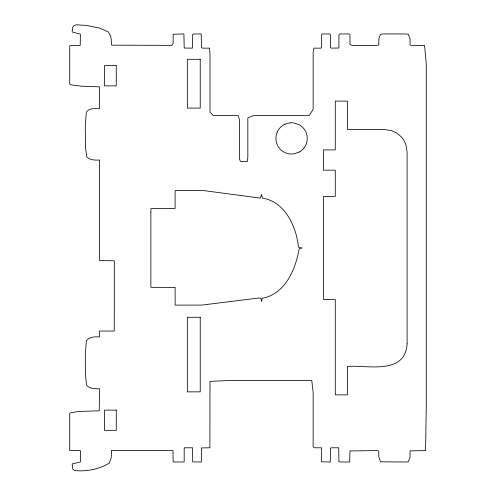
<?xml version="1.0" encoding="UTF-8"?>
<svg xmlns="http://www.w3.org/2000/svg" width="496" height="496" viewBox="0 0 496 496"><rect width="100%" height="100%" fill="white"/><g stroke="black" fill="none" stroke-linecap="round" stroke-linejoin="round"><path stroke-width="0.74" d="M299.485 151.931L293.899 153.896L290.805 154.045A15.581 15.581 0 0 1 282.46 151.131A15.705 15.705 0 0 1 278.454 146.934A15.587 15.587 0 0 1 277.09 132.537M290.805 122.772L293.899 122.921L299.485 124.893A15.723 15.723 0 0 1 303.868 128.7A15.587 15.587 0 0 1 306.578 133.939A15.736 15.736 0 0 1 306.578 142.935A15.587 15.587 0 0 1 303.868 148.118M277.09 132.42A15.705 15.705 0 0 1 284.983 124.143M284.946 124.304A15.587 15.587 0 0 1 290.768 122.865M303.843 148.18A15.736 15.736 0 0 1 299.46 151.987M111.687 450.597L111.147 458.118L109.312 463.072C99.088 469.433 86.068 471.764 74.27 470.537L72.689 468.875L72.18 463.927L80.371 461.993L80.371 450.585L69.719 450.585L69.719 413.404L70.829 412.734L78.504 411.482L99.25 410.8L99.535 388.703C95.065 388.796 89.745 389.019 86.589 385.237L85.368 373.73L85.318 353.561L86.447 340.659C89.472 336.648 94.984 336.759 99.529 336.877L99.535 331.055L114.235 331.049L114.272 315.543L114.272 260.803L99.591 260.592L99.535 160.041C95.158 160.171 89.987 160.351 86.757 156.829L85.442 147.002L85.269 127.001L86.267 112.561C88.641 107.564 95.027 108.798 99.46 108.736L99.535 86.874L81.27 86.168L71.579 84.94L69.725 84.072L69.719 45.88L71.56 45.372L80.222 45.372L80.371 34.143L72.174 31.992L72.503 27.503L73.879 25.674L76.241 24.8L86.533 25.432L99.566 28.061L108.469 32.023L110.912 36.772L111.693 45.155L171.641 45.372L173.154 43.729L173.154 34.261L183.898 33.964L184.208 48.05L192.38 48.143L192.677 34.491L193.738 33.964L201.171 33.964L201.519 47.554L202.48 48.143L209.622 48.143L209.994 55.552L209.994 112.301L213.156 115.37L238.142 115.37L239.556 120.162L239.556 159.129L240.393 161.436L247.405 161.436L247.839 156.928L247.839 117.893L254.039 115.37L309.411 115.37L313.137 109.188L313.137 52.142L313.894 48.143L321.086 48.143L321.606 46.922L321.606 34.875L322.344 33.964L329.859 33.964L330.448 35.104L330.448 47.157L331.105 48.143L338.923 48.007L338.923 34.881L339.661 33.964L349.054 33.964L349.971 34.695L349.971 44.386L351.757 45.372L376.21 45.372L378.777 44.987L378.882 38.713L380.444 34.441L382.131 33.964L405.542 33.964L408.344 34.224L410.087 39.32L410.087 44.708L410.862 45.372L424.545 45.372L426.281 63.866L426.281 405.902L425.574 450.585L410.087 450.845L410.012 457.157L408.468 461.392L407.216 461.999L380.556 461.819L378.777 456.748L378.777 451.41L377.865 450.585L349.971 450.926L349.661 461.999L340.473 461.999L338.923 461.702L338.737 447.795L331.756 447.795L330.448 448.074L330.286 461.999L321.606 461.757L321.476 447.795L314.569 447.795L313.137 446.828L313.137 392.187L311.779 380.562L228.216 380.562L209.988 381.368L209.901 447.795L201.519 447.931L201.444 461.999L192.677 461.888L192.622 447.795L184.202 447.807L184.165 461.999L173.154 461.968L172.999 450.585L111.687 450.597M150.865 212.214L150.865 287.308L175.107 287.401L175.138 305.127L201.798 305.09L258.751 298.034L260.791 298.208L261.634 301.469L262.328 298.27C285.274 293.973 295.647 269.353 299.187 248.701L302.083 248L298.456 247.163C296.447 226.678 284.933 201.512 262.378 198.09L261.541 194.463L260.326 198.102L202.238 190.39L175.609 190.39L175.107 190.805L175.107 208.376L150.976 208.568L150.865 212.214M407.104 343.852C405.058 375.249 367.989 364.963 347.442 366.408L347.442 394.859L335.284 394.859L335.284 299.547L323.497 299.547L323.497 196.404L335.284 196.404L335.284 170.171L323.497 170.171L323.497 149.91L335.284 149.91L335.284 101.116L347.442 101.116L347.442 129.561L384.549 129.561L391.679 130.715A22.605 22.605 0 0 1 405.951 144.993L407.104 152.123L407.104 343.852M200.229 59.297L187.333 59.297L187.333 108.103L200.229 108.103L200.229 59.297M116.256 65.633L104.464 65.633L104.464 85.876L116.256 85.876L116.256 65.633M200.229 317.26L187.333 317.26L187.333 391.859L200.229 391.859L200.229 317.26M116.256 410.111L104.464 410.111L104.464 430.354L116.256 430.354L116.256 410.111"/></g></svg>
